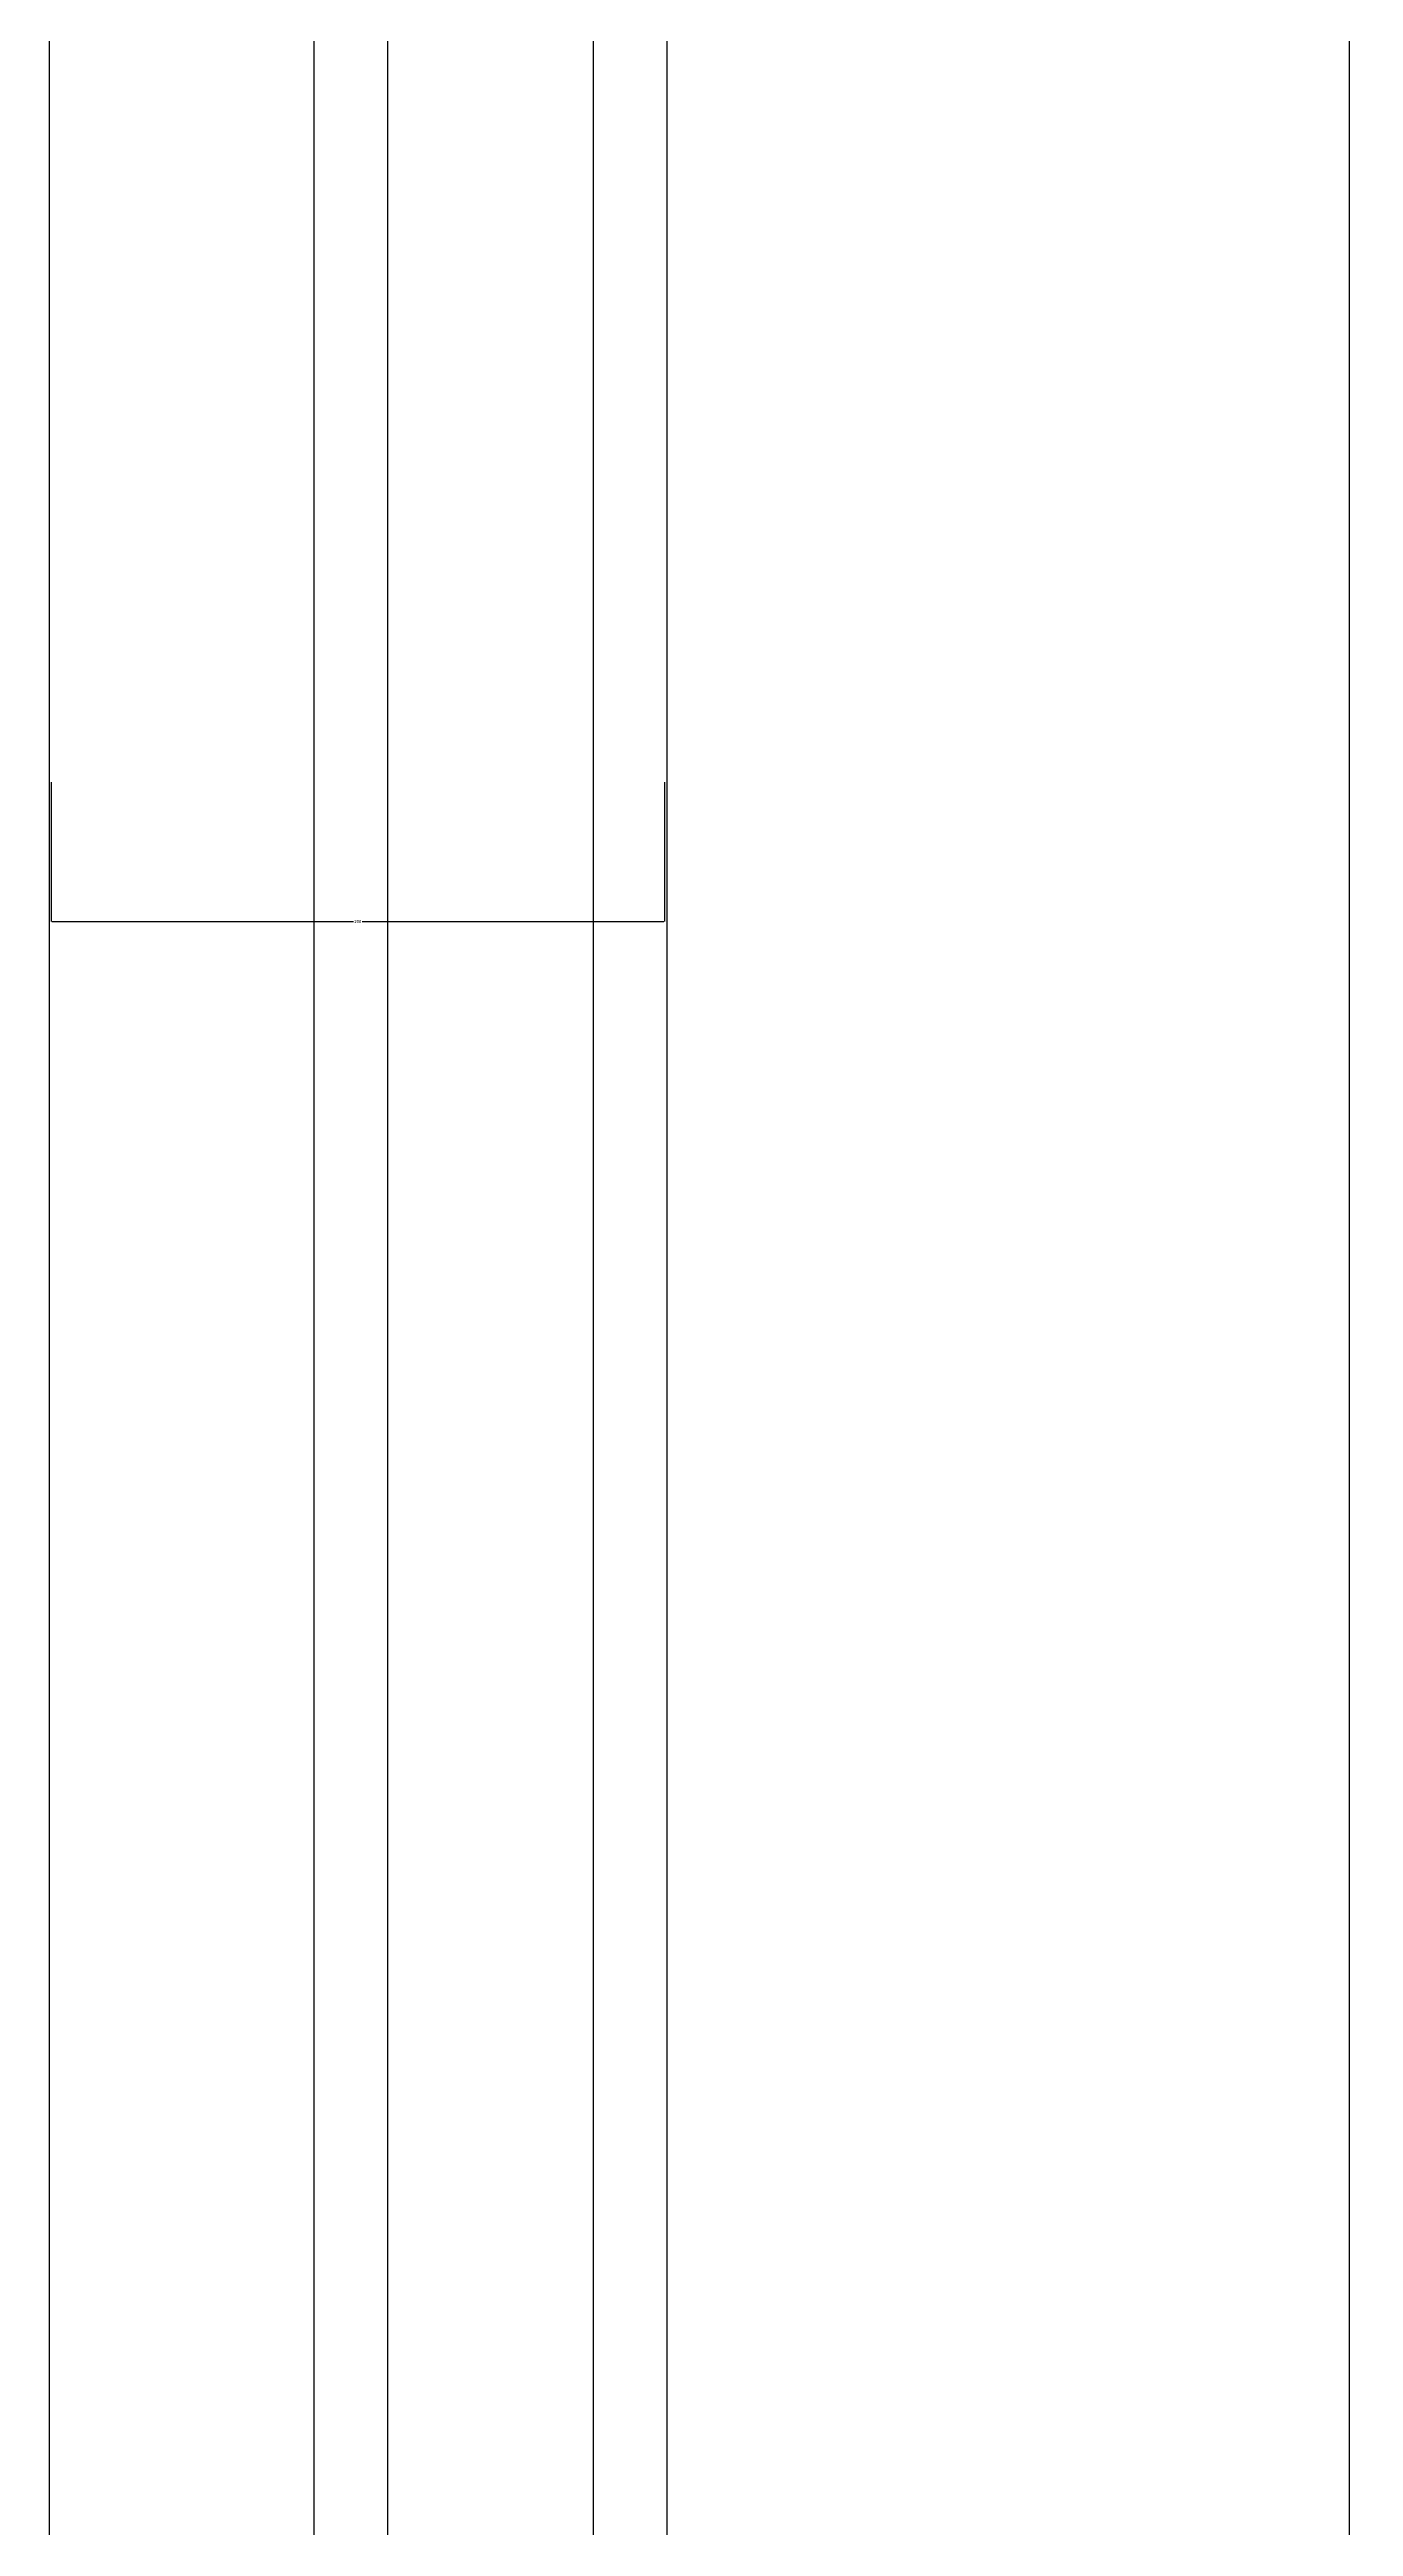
# Model space of a CAD drawing. Header units: metres. Extents: x -2 to 2311, y 0 to 3534.
# Drawn here: x 1868 to 2311, y 1767 to 2609 of the extents above; entities that cross this region are included whole.
import ezdxf

# ---------------------------------------------------------------- set-up
doc = ezdxf.new("R2010")
doc.units = ezdxf.units.M
doc.dimstyles.get("Standard").update_dxf_attribs({"dimtxt": 2.5, "dimasz": 2.5, "dimexe": 1.25, "dimexo": 0.625, "dimtad": 1, "dimcen": 2.5, "dimazin": 3, "dimtfac": 1, "dimtmove": 0, "dimatfit": 3})

# ---------------------------------------------------------------- blocks, each defined once
blk = doc.blocks.new('*D2')
for p, q in [((2309.57, 2627.84), (2309.57, 1725.27)), ((2309.32, 1725.27), (2309.07, 1725.27)), ((2309.57, 822.69), (2309.57, 1725.27)), ((2309.57, 1725.27), (2309.57, 1725.27)), ((2309.82, 1725.27), (2310.07, 1725.27))]:
    blk.add_line(p, q)
at = {"layer": 'Defpoints'}
for p in [(2309.57, 2627.84), (2309.57, 1725.27), (2309.57, 822.69)]:
    blk.add_point(p, dxfattribs=at)
at = {"insert": (2309.57, 1726.395), "char_height": 1, "attachment_point": 5}
blk.add_mtext('1800', dxfattribs=at)
blk = doc.blocks.new('*D4')
for p, q in [((1868.32, 2359.85), (1868.32, 2312.5)), ((2076.81, 2359.85), (2076.81, 2312.5)), ((1868.57, 2312.5), (1971.065, 2312.5)), ((1974.065, 2312.5), (2076.56, 2312.5))]:
    blk.add_line(p, q)
at = {"layer": 'Defpoints'}
for p in [(1868.32, 2359.85), (2076.81, 2359.85), (1868.32, 2312.5)]:
    blk.add_point(p, dxfattribs=at)
at = {"insert": (1972.565, 2312.5), "char_height": 1, "attachment_point": 5}
blk.add_mtext('200', dxfattribs=at)

msp = doc.modelspace()

# ---------------------------------------------------------------- linework, layer by layer
for p, q in [((1867.74, 826.57), (1867.74, 2626.57)), ((1957.74, 734.9), (1957.74, 2626.57)), ((1982.74, 712.35), (1982.74, 2626.57)), ((2052.74, 640.96), (2052.74, 2626.57)), ((2077.74, 618.41), (2077.74, 2626.57))]:
    msp.add_line(p, q)

# ---------------------------------------------------------------- dimensions: what is measured, and where the dimension line sits
for base, p1, p2, text, picture, middle in [((2309.57, 1725.27), (2309.57, 2627.84), (2309.57, 822.69), '1800', '*D2', (2309.57, 1726.395)), ((1868.32, 2312.5), (1868.32, 2359.85), (2076.81, 2359.85), '200', '*D4', (1972.565, 2312.5))]:
    dim = msp.add_linear_dim(base=base, p1=p1, p2=p2, text=text, dimstyle='Standard')
    dim.commit()
    dim.dimension.update_dxf_attribs({"geometry": picture, "text_midpoint": middle})

doc.saveas('drawing.dxf')
